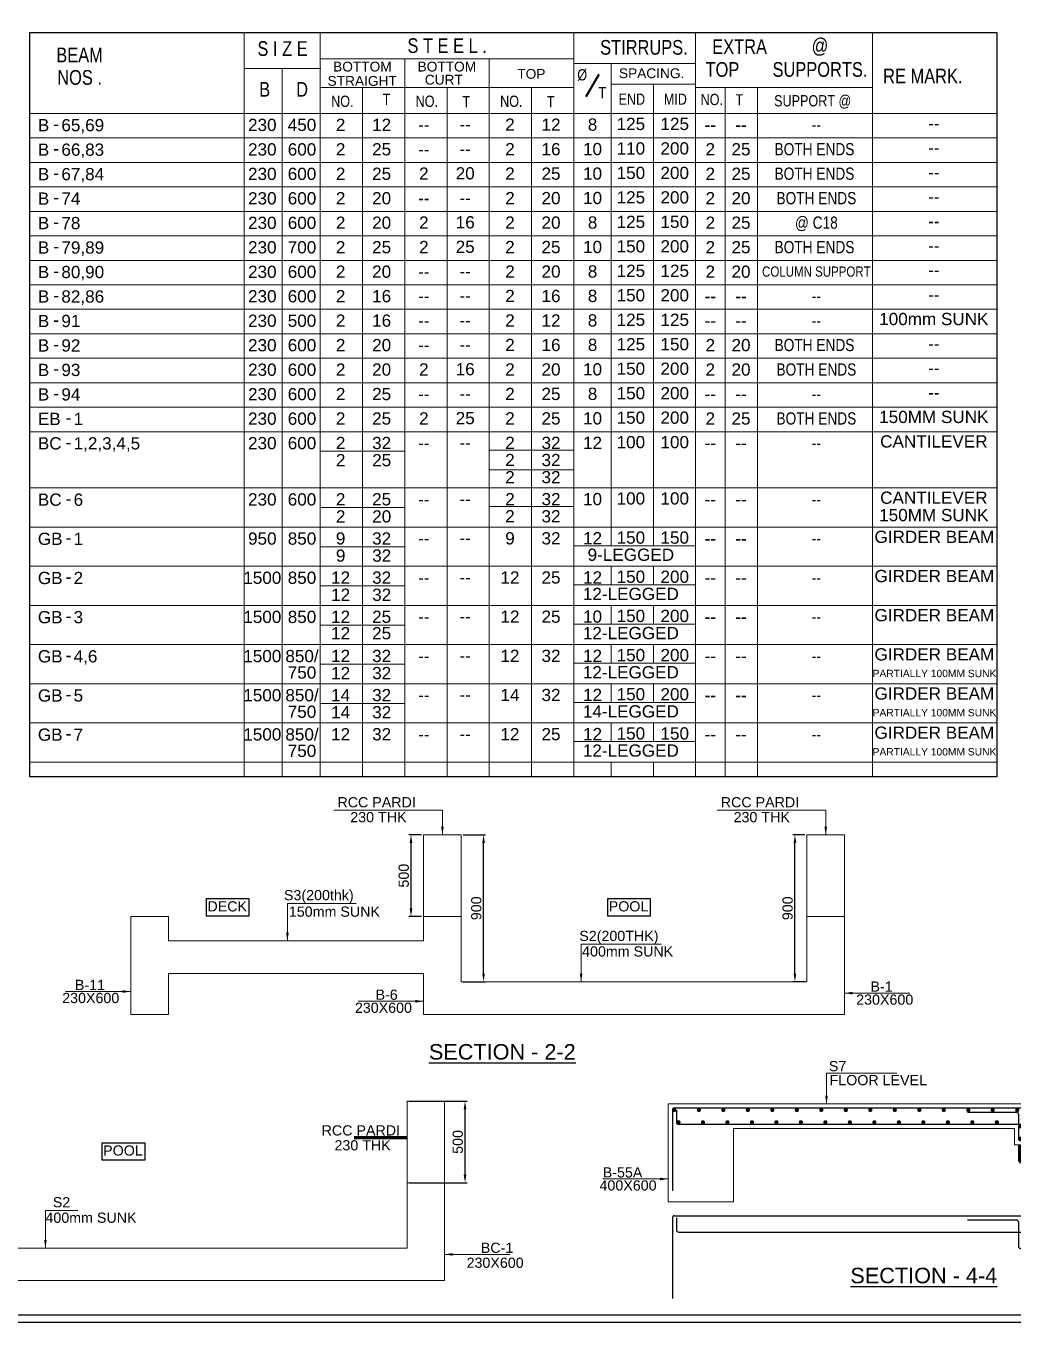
# Model space of a CAD drawing. Header units: millimetres. Extents: x 7675 to 3020127, y -133733 to 101228.
# Drawn here: x 2922494 to 2946679, y 45004 to 76776 of the extents above; entities that cross this region are included whole.
import ezdxf
from ezdxf.enums import TextEntityAlignment as Align

# ---------------------------------------------------------------- set-up
doc = ezdxf.new("R2010")
doc.units = ezdxf.units.MM
doc.header["$LTSCALE"] = 600
doc.linetypes.add('DASHED2', pattern=[0.375, 0.25, -0.125])
doc.layers.add('beam sch. text', color=4, linetype='Continuous')
for name, color, linetype, lineweight in [('CONCRETE', 7, 'Continuous', 20), ('DIM', 8, 'Continuous', 13), ('DONUT', 2, 'Continuous', 20), ('LINE- 1', 7, 'Continuous', 25), ('LINE- 2', 35, 'Continuous', 13), ('MAIN TEXT', 6, 'Continuous', 25), ('REINF', 4, 'Continuous', 30), ('SUNK', 251, 'Continuous', 0), ('TEXT', 255, 'Continuous', 25)]:
    doc.layers.add(name, color=color, linetype=linetype, lineweight=lineweight)
doc.styles.add('ARIAL', font='arial.ttf')
doc.dimstyles.new('SBC 25', dxfattribs={"dimscale": 25, "dimtxt": 2.5, "dimasz": 2, "dimexe": 0.5, "dimexo": 0.5, "dimgap": 0.5, "dimtad": 1, "dimdec": 0, "dimzin": 3, "dimdsep": 46, "dimtxsty": 'ARIAL', "dimcen": 0, "dimdle": 1, "dimclrd": 256, "dimclre": 256, "dimclrt": 7, "dimadec": 0, "dimazin": 0, "dimtfac": 1, "dimtdec": 0, "dimtmove": 0, "dimatfit": 3, "dimfxl": 1, "dimtolj": 1, "dimtzin": 0, "dimlwd": -1, "dimlwe": -1, "dimarcsym": 0})

# ---------------------------------------------------------------- blocks, each defined once
blk = doc.blocks.new('*D25')
at = {"transparency": 16777216}
for p, q in [((768.3, 1388.4), (457.7, 1388.4)), ((470.2, 938.4), (470.2, 1338.4)), ((768.3, 888.4), (457.7, 888.4))]:
    blk.add_line(p, q, dxfattribs=at)
for points in [[(478.6, 1338.4), (461.9, 1338.4), (470.2, 1388.4)], [(461.9, 938.4), (478.6, 938.4), (470.2, 888.4)]]:
    blk.add_solid(points, dxfattribs=at)
at = {"layer": 'Defpoints', "color": 0, "transparency": 16777216}
for p in [(470.2, 1388.4), (780.8, 1388.4), (780.8, 888.4)]:
    blk.add_point(p, dxfattribs=at)
at = {"color": 7, "transparency": 16777216, "insert": (425.8, 1138.4), "char_height": 62.5, "attachment_point": 5, "rotation": 90, "style": 'ARIAL'}
blk.add_mtext('\\A1;500', dxfattribs=at)
blk = doc.blocks.new('*D26')
at = {"transparency": 16777216}
for p, q in [((4368.3, 1388.4), (4295.2, 1388.4)), ((4307.7, 538.4), (4307.7, 1338.4)), ((4368.3, 488.4), (4295.2, 488.4))]:
    blk.add_line(p, q, dxfattribs=at)
for points in [[(4316.1, 1338.4), (4299.4, 1338.4), (4307.7, 1388.4)], [(4299.4, 538.4), (4316.1, 538.4), (4307.7, 488.4)]]:
    blk.add_solid(points, dxfattribs=at)
at = {"layer": 'Defpoints', "color": 0, "transparency": 16777216}
for p in [(4307.7, 1388.4), (4380.8, 1388.4), (4380.8, 488.4)]:
    blk.add_point(p, dxfattribs=at)
at = {"color": 7, "transparency": 16777216, "insert": (4263.3, 938.4), "char_height": 62.5, "attachment_point": 5, "rotation": 90, "style": 'ARIAL'}
blk.add_mtext('\\A1;900', dxfattribs=at)
blk = doc.blocks.new('*D27')
at = {"transparency": 16777216}
for p, q in [((8223.3, 1388.4), (8578.3, 1388.4)), ((8565.8, 938.4), (8565.8, 1338.4)), ((8223.3, 888.4), (8578.3, 888.4))]:
    blk.add_line(p, q, dxfattribs=at)
for points in [[(8574.1, 1338.4), (8557.4, 1338.4), (8565.8, 1388.4)], [(8557.4, 938.4), (8574.1, 938.4), (8565.8, 888.4)]]:
    blk.add_solid(points, dxfattribs=at)
at = {"layer": 'Defpoints', "color": 0, "transparency": 16777216}
for p in [(8210.8, 1388.4), (8565.8, 1388.4), (8210.8, 888.4)]:
    blk.add_point(p, dxfattribs=at)
at = {"color": 7, "transparency": 16777216, "insert": (8521.4, 1138.4), "char_height": 62.5, "attachment_point": 5, "rotation": 90, "style": 'ARIAL'}
blk.add_mtext('\\A1;500', dxfattribs=at)
blk = doc.blocks.new('*D18')
at = {"transparency": 16777216}
for p, q in [((2449.8, 1405.3), (2586.8, 1405.3)), ((2574.3, 555.3), (2574.3, 1355.3)), ((2449.8, 505.3), (2586.8, 505.3))]:
    blk.add_line(p, q, dxfattribs=at)
for points in [[(2582.6, 1355.3), (2565.9, 1355.3), (2574.3, 1405.3)], [(2565.9, 555.3), (2582.6, 555.3), (2574.3, 505.3)]]:
    blk.add_solid(points, dxfattribs=at)
at = {"layer": 'Defpoints', "color": 0, "transparency": 16777216}
for p in [(2437.3, 1405.3), (2574.3, 1405.3), (2437.3, 505.3)]:
    blk.add_point(p, dxfattribs=at)
at = {"color": 7, "transparency": 16777216, "insert": (2529.9, 955.3), "char_height": 62.5, "attachment_point": 5, "rotation": 90, "style": 'ARIAL'}
blk.add_mtext('\\A1;900', dxfattribs=at)
blk = doc.blocks.new('*D19')
at = {"transparency": 16777216}
for p, q in [((2194.8, 1405.3), (2117.5, 1405.3)), ((2130, 955.3), (2130, 1355.3)), ((2194.8, 905.3), (2117.5, 905.3))]:
    blk.add_line(p, q, dxfattribs=at)
for points in [[(2138.3, 1355.3), (2121.6, 1355.3), (2130, 1405.3)], [(2121.6, 955.3), (2138.3, 955.3), (2130, 905.3)]]:
    blk.add_solid(points, dxfattribs=at)
at = {"layer": 'Defpoints', "color": 0, "transparency": 16777216}
for p in [(2130, 1405.3), (2207.3, 1405.3), (2207.3, 905.3)]:
    blk.add_point(p, dxfattribs=at)
at = {"color": 7, "transparency": 16777216, "insert": (2085.5, 1155.3), "char_height": 62.5, "attachment_point": 5, "rotation": 90, "style": 'ARIAL'}
blk.add_mtext('\\A1;500', dxfattribs=at)
blk = doc.blocks.new('*D20')
at = {"transparency": 16777216}
for p, q in [((4542.8, 1405.3), (4468.7, 1405.3)), ((4481.2, 555.3), (4481.2, 1355.3)), ((4542.8, 505.3), (4468.7, 505.3))]:
    blk.add_line(p, q, dxfattribs=at)
for points in [[(4489.6, 1355.3), (4472.9, 1355.3), (4481.2, 1405.3)], [(4472.9, 555.3), (4489.6, 555.3), (4481.2, 505.3)]]:
    blk.add_solid(points, dxfattribs=at)
at = {"layer": 'Defpoints', "color": 0, "transparency": 16777216}
for p in [(4481.2, 1405.3), (4555.3, 1405.3), (4555.3, 505.3)]:
    blk.add_point(p, dxfattribs=at)
at = {"color": 7, "transparency": 16777216, "insert": (4436.8, 955.3), "char_height": 62.5, "attachment_point": 5, "rotation": 90, "style": 'ARIAL'}
blk.add_mtext('\\A1;900', dxfattribs=at)
blk = doc.blocks.new('G$C3D3E721E')
at = {"layer": 'CONCRETE'}
for p, q in [((8210.8, 488.4), (8210.8, 888.4)), ((8440.8, 888.4), (8440.8, 488.4)), ((4610.8, 488.4), (8210.8, 488.4)), ((8440.8, 488.4), (8440.8, 288.4)), ((8440.8, 288.4), (550.8, 288.4))]:
    blk.add_line(p, q, dxfattribs=at)
for points in [[(550.8, 888.4), (780.8, 888.4), (780.8, 1388.4), (550.8, 1388.4)], [(8210.8, 888.4), (8440.8, 888.4), (8440.8, 1388.4), (8210.8, 1388.4)]]:
    blk.add_lwpolyline(points, close=True, dxfattribs=at)
for points in [[(4380.8, 488.4), (4380.8, 1388.4), (4610.8, 1388.4), (4610.8, 488.4)], [(780.8, 488.4), (780.8, 888.4), (550.8, 888.4), (550.8, 288.4)], [(4380.8, 488.4), (780.8, 488.4)]]:
    blk.add_lwpolyline(points, dxfattribs=at)
at = {"layer": 'DONUT', "const_width": 13}
for points in [[(4415.7, 1345.2, 1), (4420.9, 1356.6, 1)], [(4570.7, 1345.2, 1), (4575.9, 1356.6, 1)], [(4415.7, 1195.2, 1), (4420.9, 1206.6, 1)], [(4570.7, 1195.2, 1), (4575.9, 1206.6, 1)], [(4415.7, 1045.2, 1), (4420.9, 1056.6, 1)], [(4570.7, 1045.2, 1), (4575.9, 1056.6, 1)], [(4415.7, 895.2, 1), (4420.9, 906.6, 1)], [(4570.7, 895.2, 1), (4575.9, 906.6, 1)], [(4415.7, 745.2, 1), (4420.9, 756.6, 1)], [(4570.7, 745.2, 1), (4575.9, 756.6, 1)], [(4415.7, 595.2, 1), (4420.9, 606.6, 1)], [(4570.7, 595.2, 1), (4575.9, 606.6, 1)]]:
    blk.add_lwpolyline(points, format="xyb", close=True, dxfattribs=at)
at = {"layer": 'REINF'}
for p, q in [((4405.8, 348.4), (4405.8, 1350.9)), ((4418.3, 1363.4), (4573.3, 1363.4)), ((4585.8, 1350.9), (4585.8, 348.4)), ((4105.8, 348.4), (4405.8, 348.4)), ((4585.8, 348.4), (4885.8, 348.4))]:
    blk.add_line(p, q, dxfattribs=at)
for centre, start, end in [((4418.3, 1350.9), 90, 180), ((4573.3, 1350.9), 0, 90)]:
    blk.add_arc(centre, 12.5, start, end, dxfattribs=at)
at = {"layer": 'TEXT'}
for points in [[(2332.9, 1135.7), (2593.9, 1135.7), (2593.9, 1027.8), (2332.9, 1027.8)], [(6343.2, 1133.7), (6604.1, 1133.7), (6604.1, 1025.9), (6343.2, 1025.9)]]:
    blk.add_lwpolyline(points, close=True, dxfattribs=at)
at = {"layer": 'MAIN TEXT', "style": 'ARIAL'}
blk.add_text('%%USECTION - 1-1', height=95, rotation=0.00358, dxfattribs=at).set_placement((4608, 202.4, 1.1), align=Align.MIDDLE)
at = {"layer": 'TEXT', "style": 'ARIAL'}
for s, p in [('8T@150C\\C', (4745.1, 1302.2)), ('12T@150C\\C', (4702, 1139.4))]:
    blk.add_text(s, height=62.5, dxfattribs=at).set_placement(p)
at = {"layer": 'TEXT', "char_height": 62.5, "style": 'ARIAL'}
for s, insert, width, attachment_point in [('PARDI', (4794, 1679.9, 0), 640.518, 3), ('RCC PARDI', (597, 1616.3), 640.518, 3), ('230 THK', (4858.2, 1594.3, 0), 640.518, 3), ('230 THK', (540, 1525.2), 550.554, 3), ('RCC PARDI', (8167.6, 1240.4), 640.518, 3), ('DECK', (2581.7, 1119.1, 0), 640.518, 3), ('POOL', (6591.9, 1117.2, 0), 640.518, 3), ('230 THK', (8110.6, 1149.2), 550.554, 3), ('S1(200thk)', (2421.7, 800.4, 0), 640.518, 3), ('S2 ', (6147.6, 800.4, 0), 640.518, 3), ('B-54', (329, 720.9, 0), 640.518, 3), ('230X600', (416.3, 640.9, 0), 640.518, 3), ('400mm SUNK ', (2556.8, 705.4, 0), 640.518, 3), ('400mm SUNK', (6553.6, 705.4, 0), 640.518, 3), ('BC-1', (8662.5, 520.9, 0), 640.518, 1), ('230X600', (8575.3, 429.5, 0), 640.518, 1)]:
    blk.add_mtext(s, dxfattribs=dict(at, insert=insert, width=width, attachment_point=attachment_point))
for base, p1, p2, picture, middle in [((470.2, 1388.4), (780.8, 888.4), (780.8, 1388.4), '*D25', (425.8, 1138.4)), ((4307.7, 1388.4), (4380.8, 488.4), (4380.8, 1388.4), '*D26', (4263.3, 938.4)), ((8565.8, 1388.4), (8210.8, 888.4), (8210.8, 1388.4), '*D27', (8521.4, 1138.4))]:
    dim = blk.add_linear_dim(base=base, p1=p1, p2=p2, angle=90, dimstyle='SBC 25')
    dim.commit()
    dim.dimension.update_dxf_attribs({"geometry": picture, "text_midpoint": middle})
at = {"layer": 'DIM'}
for points in [[(4510.8, 1388.4), (4510.8, 1607.6), (4586.8, 1607.6)], [(665.8, 1388.4), (665.8, 1567.3), (618.9, 1567.3)], [(4418.3, 1200.9), (4738.7, 1350.9)], [(4573.3, 1350.9), (4738.7, 1350.9)], [(4405.8, 1118.8), (4645.5, 1182.7)], [(4585.8, 1093.1), (4645.5, 1182.7), (4694.6, 1182.7)], [(1980.8, 488.4), (1980.8, 718.7), (2179.6, 718.7)], [(5995.7, 488.4), (5995.7, 718.7), (6194.5, 718.7)], [(550.8, 489.9), (358.2, 489.9), (358.2, 555.4)], [(8440.8, 449.2), (8841.1, 449.2)]]:
    blk.add_leader(points, dimstyle='SBC 25', dxfattribs=at)
blk.add_leader([(8210.8, 1164.1), (7886.7, 1164.1)], dimstyle='SBC 25', override={"dimscale": 25, "dimtxt": 2.5, "dimasz": 2, "dimgap": 0.5, "dimtad": 1, "dimtxsty": 'ARIAL', "dimclrd": 256, "dimlwd": 65535}, dxfattribs=at)
blk = doc.blocks.new('G$C897AE1F5')
at = {"layer": 'CONCRETE'}
for points in [[(2207.3, 905.3), (2437.3, 905.3), (2437.3, 1405.3), (2207.3, 1405.3)], [(4555.3, 905.3), (4785.3, 905.3), (4785.3, 1405.3), (4555.3, 1405.3)]]:
    blk.add_lwpolyline(points, close=True, dxfattribs=at)
for points in [[(644.3, 755.3), (644.3, 905.3), (414.3, 905.3), (414.3, 305.3), (644.3, 305.3), (644.3, 555.3)], [(2437.3, 505.3), (2437.3, 905.3), (2207.3, 905.3), (2207.3, 755.3)], [(4555.3, 305.3), (4785.3, 305.3), (4785.3, 905.3), (4555.3, 905.3), (4555.3, 505.3)], [(644.3, 755.3), (644.3, 755.3), (2207.3, 755.3)], [(644.3, 555.3), (2207.3, 555.3)], [(2207.3, 555.3), (2207.3, 305.3), (2437.3, 305.3)], [(2437.3, 505.3), (4555.3, 505.3)], [(2437.3, 305.3), (4555.3, 305.3)]]:
    blk.add_lwpolyline(points, dxfattribs=at)
at = {"layer": 'TEXT'}
for points in [[(876.5, 1015.2), (1137.4, 1015.2), (1137.4, 907.3), (876.5, 907.3)], [(3334.8, 1015.2), (3595.7, 1015.2), (3595.7, 907.3), (3334.8, 907.3)]]:
    blk.add_lwpolyline(points, close=True, dxfattribs=at)
at = {"layer": 'MAIN TEXT', "style": 'ARIAL'}
blk.add_text('%%USECTION - 2-2', height=95, rotation=0.00358, dxfattribs=at).set_placement((2689, 75.7, 0.5), align=Align.MIDDLE)
at = {"layer": 'TEXT', "char_height": 62.5, "style": 'ARIAL'}
for s, insert, width, attachment_point in [('RCC PARDI', (2159.4, 1636.4, 0), 640.518, 3), ('RCC PARDI', (4507.4, 1636.4, 0), 640.518, 3), ('230 THK', (2102.4, 1545.3, 0), 550.554, 3), ('230 THK', (4450.4, 1545.3, 0), 550.554, 3), ('S3(200thk) ', (1778.8, 1067.3, 0), 640.518, 3), ('DECK', (1125.3, 998.6, 0), 640.518, 3), ('150mm SUNK', (1939.8, 966.1, 0), 640.518, 3), ('POOL', (3583.5, 998.6, 0), 640.518, 3), ('S2(200THK) ', (3645.7, 817.3, 0), 640.518, 3), ('400mm SUNK ', (3735.6, 722.3, 0), 640.518, 3), ('B-11', (255.5, 516.9, 0), 640.518, 3), ('B-1', (4944, 507, 0), 640.518, 1), ('230X600', (342.8, 436.9, 0), 640.518, 3), ('B-6', (2048.5, 457, 0), 640.518, 3), ('230X600', (4856.7, 427, 0), 640.518, 1), ('230X600', (2135.8, 377, 0), 640.518, 3)]:
    blk.add_mtext(s, dxfattribs=dict(at, insert=insert, width=width, attachment_point=attachment_point))
for base, p1, p2, picture, middle in [((2130, 1405.3), (2207.3, 905.3), (2207.3, 1405.3), '*D19', (2085.5, 1155.3)), ((2574.3, 1405.3), (2437.3, 505.3), (2437.3, 1405.3), '*D18', (2529.9, 955.3)), ((4481.2, 1405.3), (4555.3, 505.3), (4555.3, 1405.3), '*D20', (4436.8, 955.3))]:
    dim = blk.add_linear_dim(base=base, p1=p1, p2=p2, angle=90, dimstyle='SBC 25')
    dim.commit()
    dim.dimension.update_dxf_attribs({"geometry": picture, "text_midpoint": middle})
at = {"layer": 'DIM'}
for points in [[(2322.3, 1405.3), (2322.3, 1557.6), (1656.5, 1557.6)], [(4670.3, 1405.3), (4670.3, 1557.6), (4004.5, 1557.6)], [(1372.7, 755.3), (1372.7, 985.6), (1793.6, 985.6)], [(3171.7, 505.3), (3171.7, 735.6), (3663.4, 735.6)], [(414.3, 445.2), (13.9, 445.2)], [(4785.3, 435.3), (5185.6, 435.3)], [(2207.3, 385.3), (1806.9, 385.3)]]:
    blk.add_leader(points, dimstyle='SBC 25', dxfattribs=at)
blk = doc.blocks.new('G$C3CD9E983')
at = {"layer": 'SUNK'}
h = blk.add_hatch(dxfattribs=at)
h.set_pattern_fill('ANSI31', color=256, scale=500, angle=180)
h.set_pattern_definition([(45, (-631718.97, 65825.414), (-44.194174, 44.194174), [])])
h.paths.add_polyline_path([(2685.8, 600), (4215.8, 600), (4215.8, 500), (2685.8, 500)], is_closed=False)
at = {"layer": 'CONCRETE'}
for p, q in [((415.8, 600), (415.8, 0)), ((415.8, 600), (2685.8, 600)), ((2685.8, 600), (2685.8, 500)), ((4445.8, 600), (4215.8, 600)), ((4215.8, 600), (4215.8, 500)), ((4445.8, 0), (4445.8, 600)), ((2685.8, 500), (4215.8, 500)), ((815.8, 0), (815.8, 450)), ((815.8, 450), (2535.8, 450)), ((2535.8, 450), (2535.8, 350)), ((2535.8, 350), (4215.8, 350)), ((4215.8, 350), (4215.8, 0)), ((415.8, 0), (815.8, 0)), ((4215.8, 0), (4445.8, 0))]:
    blk.add_line(p, q, dxfattribs=at)
at = {"layer": 'CONCRETE', "color": 8, "linetype": 'DASHED2'}
blk.add_line((4215.8, 600), (2685.8, 600), dxfattribs=at)
at = {"layer": 'DONUT', "const_width": 13}
for points in [[(450.7, 556.8, 1), (455.9, 568.2, 1)], [(600.7, 556.8, 1), (605.9, 568.2, 1)], [(750.7, 556.8, 1), (755.9, 568.2, 1)], [(900.7, 556.8, 1), (905.9, 568.2, 1)], [(1050.7, 556.8, 1), (1055.9, 568.2, 1)], [(1200.7, 556.8, 1), (1205.9, 568.2, 1)], [(1350.7, 556.8, 1), (1355.9, 568.2, 1)], [(1500.7, 556.8, 1), (1505.9, 568.2, 1)], [(1650.7, 556.8, 1), (1655.9, 568.2, 1)], [(1800.7, 556.8, 1), (1805.9, 568.2, 1)], [(1950.7, 556.8, 1), (1955.9, 568.2, 1)], [(2100.7, 556.8, 1), (2105.9, 568.2, 1)], [(2250.7, 556.8, 1), (2255.9, 568.2, 1)], [(2400.7, 556.8, 1), (2405.9, 568.2, 1)], [(2550.7, 556.8, 1), (2555.9, 568.2, 1)], [(2645.7, 556.8, 1), (2650.9, 568.2, 1)], [(475.7, 481.8, 1), (480.9, 493.2, 1)], [(625.7, 481.8, 1), (630.9, 493.2, 1)], [(775.7, 481.8, 1), (780.9, 493.2, 1)], [(925.7, 481.8, 1), (930.9, 493.2, 1)], [(1075.7, 481.8, 1), (1080.9, 493.2, 1)], [(1225.7, 481.8, 1), (1230.9, 493.2, 1)], [(1375.7, 481.8, 1), (1380.9, 493.2, 1)], [(1525.7, 481.8, 1), (1530.9, 493.2, 1)], [(1675.7, 481.8, 1), (1680.9, 493.2, 1)], [(1825.7, 481.8, 1), (1830.9, 493.2, 1)], [(1975.7, 481.8, 1), (1980.9, 493.2, 1)], [(2125.7, 481.8, 1), (2130.9, 493.2, 1)], [(2275.7, 481.8, 1), (2280.9, 493.2, 1)], [(2425.7, 481.8, 1), (2430.9, 493.2, 1)], [(2570.7, 456.8, 1), (2575.9, 468.1, 1)], [(2570.7, 381.8, 1), (2575.9, 393.2, 1)], [(2645.7, 406.8, 1), (2650.9, 418.2, 1)], [(2720.7, 468.2, -1), (2725.9, 456.8, -1)], [(2720.7, 381.8, 1), (2725.9, 393.2, 1)], [(2870.7, 468.2, -1), (2875.9, 456.8, -1)], [(2870.7, 381.8, 1), (2875.9, 393.2, 1)], [(3020.7, 468.2, -1), (3025.9, 456.8, -1)], [(3020.7, 381.8, 1), (3025.9, 393.2, 1)], [(3170.7, 468.2, -1), (3175.9, 456.8, -1)], [(3170.7, 381.8, 1), (3175.9, 393.2, 1)], [(3320.7, 468.2, -1), (3325.9, 456.8, -1)], [(3320.7, 381.8, 1), (3325.9, 393.2, 1)], [(3470.7, 468.2, -1), (3475.9, 456.8, -1)], [(3470.7, 381.8, 1), (3475.9, 393.2, 1)], [(3620.7, 468.2, -1), (3625.9, 456.8, -1)], [(3620.7, 381.8, 1), (3625.9, 393.2, 1)], [(3770.7, 468.2, -1), (3775.9, 456.8, -1)], [(3770.7, 381.8, 1), (3775.9, 393.2, 1)], [(3920.7, 468.2, -1), (3925.9, 456.8, -1)], [(3920.7, 381.8, 1), (3925.9, 393.2, 1)], [(4070.7, 468.2, -1), (4075.9, 456.8, -1)], [(4070.7, 381.8, 1), (4075.9, 393.2, 1)]]:
    blk.add_lwpolyline(points, format="xyb", close=True, dxfattribs=at)
at = {"layer": 'REINF'}
for p, q in [((440.8, 562.5), (440.8, 67.2)), ((453.3, 575), (2648.3, 575)), ((465.8, 562.5), (465.8, 487.5)), ((2635.8, 562.5), (2635.8, 487.5)), ((2660.8, 562.5), (2660.8, 412.5)), ((2248.3, 550), (2548.3, 550)), ((2560.8, 537.5), (2560.8, 387.5)), ((478.3, 475), (2623.3, 475)), ((2585.8, 462.5), (2585.8, 400.1)), ((2598.3, 475), (4408.3, 475)), ((2673.3, 400), (2973.3, 400)), ((4395.8, 387.5), (4395.8, 462.5)), ((4420.8, 387.5), (4420.8, 462.5)), ((2573.3, 375), (4383.3, 375)), ((440.8, -98), (440.8, -593.3)), ((453.3, -85.5), (2648.3, -85.5)), ((465.8, -98), (465.8, -173)), ((2248.3, -110.5), (2548.3, -110.5)), ((2560.8, -123), (2560.8, -273)), ((2635.8, -98), (2635.8, -173)), ((2660.8, -98), (2660.8, -248)), ((478.3, -185.5), (2623.3, -185.5)), ((2585.8, -198), (2585.8, -260.5)), ((2598.3, -185.5), (4408.3, -185.5)), ((4395.8, -273), (4395.8, -198)), ((4420.8, -273), (4420.8, -198)), ((2573.3, -285.5), (4383.3, -285.5)), ((2673.3, -260.5), (2973.3, -260.5))]:
    blk.add_line(p, q, dxfattribs=at)
for centre, start, end in [((453.3, 562.5), 90, 180), ((2648.3, 562.5), 0, 90), ((478.3, 487.5), 180, 270), ((2548.3, 537.5), 0, 90), ((2623.3, 487.5), 270, 0), ((2598.3, 462.5), 90, 180), ((2673.3, 412.5), 180, 270), ((4408.3, 462.5), 0, 90), ((2573.3, 387.5), 180, 270), ((4383.3, 387.5), 270, 0), ((453.3, -98), 90, 180), ((2548.3, -123), 0, 90), ((2648.3, -98), 0, 90), ((478.3, -173), 180, 270), ((2598.3, -198), 90, 180), ((2623.3, -173), 270, 0), ((4408.3, -198), 0, 90), ((2573.3, -273), 180, 270), ((2673.3, -248), 180, 270), ((4383.3, -273), 270, 0)]:
    blk.add_arc(centre, 12.5, start, end, dxfattribs=at)
at = {"layer": 'MAIN TEXT', "style": 'ARIAL'}
blk.add_text('%%USECTION - 4-4', height=95, rotation=0.00358, dxfattribs=at).set_placement((1980.9, -451.7, 0.5), align=Align.MIDDLE)
at = {"layer": 'TEXT', "style": 'ARIAL'}
blk.add_text('10T @150 c/c', height=62.5, dxfattribs=at).set_placement((2735, 720.8))
at = {"layer": 'TEXT', "char_height": 62.5, "width": 640.518, "style": 'ARIAL'}
for s, insert, attachment_point in [('(TOP EXTRA BAR IN TOILET SUNK) ', (3216, 1091.7), 3), ('S7', (1506.2, 862.9), 3), ('FLOOR LEVEL', (2000.5, 777.2), 3), ('100mm SUNK', (3517.7, 783.5), 1), ('SLAB ', (2850.7, 307.7), 3), ('B-55A', (257.1, 211.6, 0), 3), ('FOLD ', (2850.7, 234), 3), ('S7', (3521.4, 218.1), 3), ('B-57', (4603.5, 211.6, 0), 1), ('400X600', (344.3, 131.7, 0), 3), ('200 THK ', (2945.4, 152.2), 3), ('230X600', (4516.2, 131.7, 0), 1)]:
    blk.add_mtext(s, dxfattribs=dict(at, insert=insert, attachment_point=attachment_point))
at = {"layer": 'DIM'}
for points in [[(1384.9, 600), (1384.9, 789.3), (1815.3, 789.3)], [(3406.3, 600), (3406.3, 761.7), (3497.1, 761.7)], [(2873.3, 462.5), (2873.3, 697.9)], [(2982.2, 475), (2873.3, 697.9)], [(415.8, 140), (15.5, 140)], [(4445.8, 140), (4845.1, 140)]]:
    blk.add_leader(points, dimstyle='SBC 25', dxfattribs=at)
for points in [[(2567.6, 350), (2567.6, 246.4), (2623.7, 246.4)], [(3337.2, 350), (3337.2, 181.8), (3424.4, 181.8)]]:
    blk.add_leader(points, dimstyle='SBC 25', override={"dimscale": 25, "dimtxt": 2.5, "dimasz": 2, "dimgap": 0.5, "dimtad": 1, "dimtxsty": 'ARIAL', "dimclrd": 256, "dimlwd": 65535}, dxfattribs=at)

msp = doc.modelspace()

# ---------------------------------------------------------------- linework, layer by layer
at = {"color": 5}
msp.add_lwpolyline([(2974419, 45004), (2974419, 98635), (2898307, 98635), (2898307, 45004)], close=True, dxfattribs=at)
at = {"color": 6}
msp.add_lwpolyline([(2974239, 45184), (2974239, 98455), (2898487, 98455), (2898487, 45184)], close=True, dxfattribs=at)
at = {"layer": 'LINE- 1', "lineweight": 40}
msp.add_line((2936527, 75588), (2936211, 75039), dxfattribs=at)
at = {"layer": 'LINE- 1'}
msp.add_lwpolyline([(2922592, 76616), (2946280, 76616), (2946280, 58369), (2922592, 58369)], close=True, dxfattribs=at)
at = {"layer": 'LINE- 2'}
for p, q in [((2927843, 58369), (2927843, 76616)), ((2929706, 58369), (2929706, 76616)), ((2935916, 58369), (2935916, 76616)), ((2938900, 58369), (2938900, 76616)), ((2943236, 58369), (2943236, 76616)), ((2929720, 75967), (2935916, 75967)), ((2931776, 58369), (2931776, 75967)), ((2933846, 58369), (2933846, 75967)), ((2927831, 75734), (2929720, 75734)), ((2928774, 58369), (2928774, 75734)), ((2935916, 75854), (2938900, 75854)), ((2936836, 66474), (2936836, 75854)), ((2936836, 75351), (2938900, 75351)), ((2936836, 64034), (2936836, 75351)), ((2937868, 64034), (2937868, 75351)), ((2937868, 66474), (2937868, 75351)), ((2929720, 75265), (2935916, 75265)), ((2930741, 58369), (2930741, 75265)), ((2932811, 58369), (2932811, 75265)), ((2934881, 58369), (2934881, 75265)), ((2938900, 75265), (2943236, 75265)), ((2939624, 58369), (2939624, 75265)), ((2940417, 58369), (2940417, 75265)), ((2946280, 74630), (2922592, 74630)), ((2946280, 74030), (2922592, 74030)), ((2946280, 73430), (2922592, 73430)), ((2946280, 72830), (2922592, 72830)), ((2946280, 72230), (2922592, 72230)), ((2946280, 71630), (2922592, 71630)), ((2946280, 71030), (2922592, 71030)), ((2946280, 70430), (2922592, 70430)), ((2946280, 69830), (2922592, 69830)), ((2946280, 69230), (2922592, 69230)), ((2946280, 68630), (2922592, 68630)), ((2946280, 68030), (2922592, 68030)), ((2946280, 67430), (2922592, 67430)), ((2946280, 66830), (2922592, 66830)), ((2929706, 66350), (2931779, 66350)), ((2933846, 66374), (2935916, 66374)), ((2933846, 65894), (2935916, 65894)), ((2946280, 65450), (2922592, 65450)), ((2929706, 64970), (2931779, 64970)), ((2933846, 64994), (2935916, 64994)), ((2946280, 64490), (2922592, 64490)), ((2929706, 64010), (2931779, 64010)), ((2935916, 64034), (2938900, 64034)), ((2946280, 63530), (2922592, 63530)), ((2936836, 63074), (2936836, 63530)), ((2937868, 63074), (2937868, 63530)), ((2929706, 63050), (2931779, 63050)), ((2935916, 63074), (2938900, 63074)), ((2946280, 62570), (2922592, 62570)), ((2936836, 62114), (2936836, 62570)), ((2937868, 62114), (2937868, 62570)), ((2929706, 62090), (2931779, 62090)), ((2935916, 62114), (2938900, 62114)), ((2946280, 61610), (2922592, 61610)), ((2936836, 61154), (2936836, 61610)), ((2937868, 61154), (2937868, 61610)), ((2929706, 61130), (2931779, 61130)), ((2935916, 61154), (2938900, 61154)), ((2946280, 60650), (2922592, 60650)), ((2936836, 60194), (2936836, 60650)), ((2937868, 60194), (2937868, 60650)), ((2929706, 60170), (2931779, 60170)), ((2935916, 60194), (2938900, 60194)), ((2946280, 59690), (2922592, 59690)), ((2936836, 59234), (2936836, 59690)), ((2937868, 59234), (2937868, 59690)), ((2935916, 59234), (2938900, 59234)), ((2946280, 58730), (2922592, 58730)), ((2936836, 58369), (2936836, 58730)), ((2937868, 58369), (2937868, 58730))]:
    msp.add_line(p, q, dxfattribs=at)

# ---------------------------------------------------------------- block references
at = {"xscale": 4, "yscale": 4, "zscale": 4}
for name, p in [('G$C897AE1F5', (2923409, 51326, 0)), ('G$C3CD9E983', (2936568, 47952)), ('G$C3D3E721E', (2898989, 44866))]:
    msp.add_blockref(name, p, dxfattribs=at)

# ---------------------------------------------------------------- texts
at = {"layer": 'beam sch. text', "style": 'ARIAL'}
for s, p in [('B', (2922786, 74344)), ('-', (2923166, 74373)), ('65,69', (2923362, 74344)), ('B', (2922786, 73744)), ('-', (2923166, 73773)), ('66,83', (2923362, 73744)), ('B', (2922786, 73144)), ('-', (2923166, 73173)), ('67,84', (2923362, 73144)), ('B', (2922786, 72544)), ('-', (2923166, 72573)), ('74', (2923362, 72544)), ('B', (2922786, 71944)), ('-', (2923166, 71973)), ('78', (2923362, 71944)), ('B', (2922786, 71344)), ('79,89', (2923362, 71344)), ('-', (2923166, 71373)), ('B', (2922786, 70744)), ('80,90', (2923362, 70744)), ('-', (2923166, 70773)), ('B', (2922786, 70144)), ('82,86', (2923362, 70144)), ('-', (2923166, 70173)), ('B', (2922786, 69544)), ('91', (2923362, 69544)), ('-', (2923166, 69573)), ('B', (2922786, 68944)), ('-', (2923166, 68973)), ('92', (2923362, 68944)), ('B', (2922786, 68344)), ('-', (2923166, 68373)), ('93', (2923362, 68344)), ('B', (2922786, 67744)), ('-', (2923166, 67773)), ('94', (2923362, 67744)), ('EB', (2922786, 67144)), ('-', (2923466, 67173)), ('1', (2923662, 67144)), ('BC', (2922786, 66544)), ('-', (2923466, 66573)), ('1,2,3,4,5', (2923662, 66544)), ('BC', (2922786, 65164)), ('-', (2923466, 65193)), ('6', (2923662, 65164)), ('GB', (2922786, 64204)), ('-', (2923466, 64233)), ('1', (2923662, 64204)), ('GB', (2922786, 63244)), ('-', (2923466, 63273)), ('2', (2923662, 63244)), ('GB', (2922786, 62284)), ('-', (2923466, 62313)), ('3', (2923662, 62284)), ('GB', (2922786, 61324)), ('-', (2923466, 61353)), ('4,6', (2923662, 61324)), ('GB', (2922786, 60364)), ('-', (2923466, 60393)), ('5', (2923662, 60364)), ('GB', (2922786, 59404)), ('-', (2923466, 59433)), ('7', (2923662, 59404))]:
    msp.add_text(s, height=300, rotation=0.0036, dxfattribs=at).set_placement(p, align=Align.MIDDLE_LEFT)
for s, height, p in [('230', 300, (2928285, 74350)), ('450', 300, (2929258, 74350)), ('2', 300, (2930204, 74353)), ('12', 300, (2931209, 74353)), ('2', 300, (2934353, 74356)), ('12', 300, (2935359, 74356)), ('8', 300, (2936376, 74358)), ('125', 300, (2937315, 74374)), ('125', 300, (2938390, 74374)), ('--', 300, (2944738, 74392)), ('--', 300, (2932243, 74356)), ('--', 300, (2933256, 74363)), ('--', 300, (2939262, 74353)), ('--', 300, (2940014, 74353)), ('230', 300, (2928285, 73750)), ('600', 300, (2929258, 73750)), ('2', 300, (2930204, 73753)), ('25', 300, (2931209, 73753)), ('--', 300, (2932243, 73756)), ('--', 300, (2933256, 73763)), ('2', 300, (2934353, 73756)), ('16', 300, (2935359, 73756)), ('10', 300, (2936376, 73758)), ('110', 300, (2937315, 73774)), ('200', 300, (2938390, 73774)), ('2', 300, (2939262, 73753)), ('25', 300, (2940014, 73753)), ('--', 300, (2944738, 73792)), ('230', 300, (2928285, 73150)), ('600', 300, (2929258, 73150)), ('2', 300, (2930204, 73153)), ('25', 300, (2931209, 73153)), ('2', 300, (2932243, 73156)), ('20', 300, (2933256, 73163)), ('2', 300, (2934353, 73156)), ('25', 300, (2935359, 73156)), ('10', 300, (2936376, 73158)), ('150', 300, (2937315, 73174)), ('200', 300, (2938390, 73174)), ('2', 300, (2939262, 73153)), ('25', 300, (2940014, 73153)), ('--', 300, (2944738, 73192)), ('230', 300, (2928285, 72550)), ('600', 300, (2929258, 72550)), ('2', 300, (2930204, 72553)), ('20', 300, (2931209, 72553)), ('--', 300, (2932243, 72556)), ('--', 300, (2933256, 72563)), ('2', 300, (2934353, 72556)), ('20', 300, (2935359, 72556)), ('10', 300, (2936376, 72558)), ('125', 300, (2937315, 72574)), ('200', 300, (2938390, 72574)), ('2', 300, (2939262, 72553)), ('20', 300, (2940014, 72553)), ('--', 300, (2944738, 72592)), ('125', 300, (2937315, 71974)), ('150', 300, (2938390, 71974)), ('230', 300, (2928285, 71950)), ('600', 300, (2929258, 71950)), ('2', 300, (2930204, 71953)), ('20', 300, (2931209, 71953)), ('2', 300, (2932243, 71956)), ('16', 300, (2933256, 71963)), ('2', 300, (2934353, 71956)), ('20', 300, (2935359, 71956)), ('8', 300, (2936376, 71958)), ('2', 300, (2939262, 71953)), ('25', 300, (2940014, 71953)), ('--', 300, (2944738, 71992)), ('230', 300, (2928285, 71350)), ('700', 300, (2929258, 71350)), ('2', 300, (2930204, 71353)), ('25', 300, (2931209, 71353)), ('2', 300, (2932243, 71356)), ('25', 300, (2933256, 71363)), ('2', 300, (2934353, 71356)), ('25', 300, (2935359, 71356)), ('10', 300, (2936376, 71358)), ('150', 300, (2937315, 71374)), ('200', 300, (2938390, 71374)), ('2', 300, (2939262, 71353)), ('25', 300, (2940014, 71353)), ('--', 300, (2944738, 71392)), ('230', 300, (2928285, 70750)), ('600', 300, (2929258, 70750)), ('2', 300, (2930204, 70753)), ('20', 300, (2931209, 70753)), ('2', 300, (2934353, 70756)), ('20', 300, (2935359, 70756)), ('8', 300, (2936376, 70758)), ('125', 300, (2937315, 70774)), ('125', 300, (2938390, 70774)), ('2', 300, (2939262, 70753)), ('20', 300, (2940014, 70753)), ('--', 300, (2932243, 70756)), ('--', 300, (2933256, 70763)), ('--', 300, (2944738, 70792)), ('230', 300, (2928285, 70150)), ('600', 300, (2929258, 70150)), ('2', 300, (2930204, 70153)), ('16', 300, (2931209, 70153)), ('2', 300, (2934353, 70156)), ('16', 300, (2935359, 70156)), ('8', 300, (2936376, 70158)), ('150', 300, (2937315, 70174)), ('200', 300, (2938390, 70174)), ('--', 300, (2932243, 70156)), ('--', 300, (2933256, 70163)), ('--', 300, (2939262, 70153)), ('--', 300, (2940014, 70153)), ('--', 300, (2944738, 70192)), ('230', 300, (2928285, 69550)), ('500', 300, (2929258, 69550)), ('2', 300, (2930204, 69553)), ('16', 300, (2931209, 69553)), ('2', 300, (2934353, 69556)), ('12', 300, (2935359, 69556)), ('8', 300, (2936376, 69558)), ('125', 300, (2937315, 69574)), ('125', 300, (2938390, 69574)), ('100mm SUNK', 300, (2944738, 69592)), ('--', 300, (2932243, 69556)), ('--', 300, (2933256, 69563)), ('--', 300, (2939262, 69553)), ('--', 300, (2940014, 69553)), ('230', 300, (2928285, 68950)), ('600', 300, (2929258, 68950)), ('2', 300, (2930204, 68953)), ('20', 300, (2931209, 68953)), ('--', 300, (2933256, 68963)), ('2', 300, (2934353, 68956)), ('16', 300, (2935359, 68956)), ('8', 300, (2936376, 68958)), ('125', 300, (2937315, 68974)), ('150', 300, (2938390, 68974)), ('2', 300, (2939262, 68953)), ('20', 300, (2940014, 68953)), ('--', 300, (2944738, 68992)), ('--', 300, (2932243, 68956)), ('230', 300, (2928285, 68350)), ('600', 300, (2929258, 68350)), ('2', 300, (2930204, 68353)), ('20', 300, (2931209, 68353)), ('2', 300, (2932243, 68356)), ('16', 300, (2933256, 68363)), ('2', 300, (2934353, 68356)), ('20', 300, (2935359, 68356)), ('10', 300, (2936376, 68358)), ('150', 300, (2937315, 68374)), ('200', 300, (2938390, 68374)), ('2', 300, (2939262, 68353)), ('20', 300, (2940014, 68353)), ('--', 300, (2944738, 68392)), ('230', 300, (2928285, 67750)), ('600', 300, (2929258, 67750)), ('2', 300, (2930204, 67753)), ('25', 300, (2931209, 67753)), ('--', 300, (2932243, 67756)), ('--', 300, (2933256, 67763)), ('2', 300, (2934353, 67756)), ('25', 300, (2935359, 67756)), ('8', 300, (2936376, 67758)), ('150', 300, (2937315, 67774)), ('200', 300, (2938390, 67774)), ('--', 300, (2939262, 67753)), ('--', 300, (2940014, 67753)), ('--', 300, (2944738, 67792)), ('230', 300, (2928285, 67150)), ('600', 300, (2929258, 67150)), ('2', 300, (2930204, 67153)), ('25', 300, (2931209, 67153)), ('2', 300, (2932243, 67156)), ('25', 300, (2933256, 67163)), ('2', 300, (2934353, 67156)), ('25', 300, (2935359, 67156)), ('10', 300, (2936376, 67158)), ('150', 300, (2937315, 67174)), ('200', 300, (2938390, 67174)), ('2', 300, (2939262, 67153)), ('25', 300, (2940014, 67153)), ('150MM SUNK', 300, (2944738, 67192)), ('100', 300, (2937315, 66574)), ('100', 300, (2938390, 66574)), ('CANTILEVER', 300, (2944738, 66592)), ('230', 300, (2928285, 66550)), ('600', 300, (2929258, 66550)), ('2', 300, (2930204, 66553)), ('32', 300, (2931209, 66553)), ('--', 300, (2932243, 66556)), ('--', 300, (2933256, 66563)), ('2', 300, (2934353, 66556)), ('32', 300, (2935359, 66556)), ('12', 300, (2936376, 66558)), ('--', 300, (2939262, 66553)), ('--', 300, (2940014, 66553)), ('2', 300, (2930205, 66133)), ('25', 300, (2931211, 66133)), ('2', 300, (2934353, 66136)), ('32', 300, (2935359, 66136)), ('2', 300, (2934353, 65716)), ('32', 300, (2935359, 65716)), ('230', 300, (2928285, 65170)), ('600', 300, (2929258, 65170)), ('2', 300, (2930204, 65173)), ('25', 300, (2931209, 65173)), ('--', 300, (2932243, 65176)), ('--', 300, (2933256, 65183)), ('2', 300, (2934353, 65176)), ('32', 300, (2935359, 65176)), ('10', 300, (2936376, 65178)), ('100', 300, (2937315, 65194)), ('100', 300, (2938390, 65194)), ('--', 300, (2939262, 65173)), ('--', 300, (2940014, 65173)), ('CANTILEVER', 300, (2944738, 65212)), ('2', 300, (2930205, 64753)), ('20', 300, (2931211, 64753)), ('2', 300, (2934353, 64756)), ('32', 300, (2935359, 64756)), ('150MM SUNK', 300, (2944738, 64786)), ('950', 300, (2928285, 64210)), ('850', 300, (2929258, 64210)), ('9', 300, (2930204, 64213)), ('32', 300, (2931209, 64213)), ('--', 300, (2932243, 64216)), ('--', 300, (2933256, 64223)), ('9', 300, (2934353, 64216)), ('32', 300, (2935359, 64216)), ('12', 300, (2936376, 64218)), ('150', 300, (2937315, 64234)), ('150', 300, (2938390, 64234)), ('--', 300, (2939262, 64213)), ('--', 300, (2940014, 64213)), ('GIRDER BEAM', 300, (2944751, 64252)), ('9', 300, (2930205, 63793)), ('32', 300, (2931211, 63793)), ('9-LEGGED', 300, (2937315, 63814)), ('1500', 300, (2928285, 63250)), ('850', 300, (2929258, 63250)), ('12', 300, (2930204, 63253)), ('32', 300, (2931209, 63253)), ('--', 300, (2932243, 63256)), ('--', 300, (2933256, 63263)), ('12', 300, (2934353, 63256)), ('25', 300, (2935359, 63256)), ('12', 300, (2936376, 63258)), ('150', 300, (2937315, 63274)), ('200', 300, (2938390, 63274)), ('--', 300, (2939262, 63253)), ('--', 300, (2940014, 63253)), ('GIRDER BEAM', 300, (2944751, 63292)), ('12', 300, (2930205, 62833)), ('32', 300, (2931211, 62833)), ('12-LEGGED', 300, (2937315, 62854)), ('1500', 300, (2928285, 62290)), ('850', 300, (2929258, 62290)), ('12', 300, (2930204, 62293)), ('25', 300, (2931209, 62293)), ('--', 300, (2932243, 62296)), ('--', 300, (2933256, 62303)), ('12', 300, (2934353, 62296)), ('25', 300, (2935359, 62296)), ('10', 300, (2936376, 62298)), ('150', 300, (2937315, 62314)), ('200', 300, (2938390, 62314)), ('--', 300, (2939262, 62293)), ('--', 300, (2940014, 62293)), ('GIRDER BEAM', 300, (2944751, 62332)), ('12', 300, (2930204, 61890)), ('25', 300, (2931209, 61890)), ('12-LEGGED', 300, (2937315, 61894)), ('1500', 300, (2928285, 61330)), ('850/', 300, (2929258, 61330)), ('12', 300, (2930204, 61333)), ('32', 300, (2931209, 61333)), ('--', 300, (2933256, 61343)), ('12', 300, (2934353, 61336)), ('32', 300, (2935359, 61336)), ('12', 300, (2936376, 61338)), ('150', 300, (2937315, 61354)), ('200', 300, (2938390, 61354)), ('GIRDER BEAM', 300, (2944751, 61372)), ('750', 300, (2929258, 60926)), ('12', 300, (2930205, 60913)), ('32', 300, (2931211, 60913)), ('--', 300, (2932243, 61336)), ('12-LEGGED', 300, (2937315, 60934)), ('--', 300, (2939262, 61333)), ('--', 300, (2940014, 61333)), ('PARTIALLY 100MM SUNK', 180, (2944754, 60903)), ('1500', 300, (2928285, 60370)), ('850/', 300, (2929258, 60370)), ('14', 300, (2930204, 60373)), ('32', 300, (2931209, 60373)), ('14', 300, (2934353, 60376)), ('32', 300, (2935359, 60376)), ('12', 300, (2936376, 60378)), ('150', 300, (2937315, 60394)), ('200', 300, (2938390, 60394)), ('GIRDER BEAM', 300, (2944751, 60412)), ('750', 300, (2929258, 59966)), ('14', 300, (2930205, 59953)), ('32', 300, (2931211, 59953)), ('--', 300, (2932243, 60376)), ('--', 300, (2933256, 60383)), ('14-LEGGED', 300, (2937315, 59974)), ('--', 300, (2939262, 60373)), ('--', 300, (2940014, 60373)), ('PARTIALLY 100MM SUNK', 180, (2944754, 59943)), ('1500', 300, (2928285, 59410)), ('850/', 300, (2929258, 59410)), ('12', 300, (2930204, 59413)), ('32', 300, (2931209, 59413)), ('12', 300, (2934353, 59416)), ('25', 300, (2935359, 59416)), ('12', 300, (2936376, 59418)), ('150', 300, (2937315, 59434)), ('150', 300, (2938390, 59434)), ('GIRDER BEAM', 300, (2944751, 59452)), ('750', 300, (2929258, 59006)), ('--', 300, (2932243, 59416)), ('--', 300, (2933256, 59423)), ('12-LEGGED', 300, (2937315, 59014)), ('--', 300, (2939262, 59413)), ('--', 300, (2940014, 59413)), ('PARTIALLY 100MM SUNK', 180, (2944754, 58983))]:
    msp.add_text(s, height=height, rotation=0.0036, dxfattribs=at).set_placement(p, align=Align.MIDDLE_CENTER)
at = {"layer": 'beam sch. text', "style": 'ARIAL', "width": 0.8}
for s, height, p in [('--', 300, (2941860, 74355)), ('BOTH ENDS ', 300, (2941860, 73755)), ('BOTH ENDS ', 300, (2941860, 73155)), ('BOTH ENDS', 300, (2941860, 72555)), ('@ C18', 300, (2941860, 71955)), ('BOTH ENDS ', 300, (2941860, 71355)), ('COLUMN SUPPORT', 252, (2941860, 70755)), ('--', 300, (2941860, 70155)), ('--', 300, (2941860, 69555)), ('BOTH ENDS ', 300, (2941860, 68955)), ('BOTH ENDS', 300, (2941860, 68355)), ('--', 300, (2941860, 67755)), ('BOTH ENDS', 300, (2941860, 67155)), ('--', 300, (2941860, 66555)), ('--', 300, (2941860, 65175)), ('--', 300, (2941860, 64215)), ('--', 300, (2941860, 63255)), ('--', 300, (2941860, 62295)), ('--', 300, (2941860, 61335)), ('--', 300, (2941860, 60375)), ('--', 300, (2941860, 59415))]:
    msp.add_text(s, height=height, rotation=0.0036, dxfattribs=at).set_placement(p, align=Align.MIDDLE_CENTER)
at = {"layer": 'MAIN TEXT', "style": 'ARIAL', "width": 0.8}
for s, height, p in [('S I Z E ', 360, (2928837, 76222)), ('S T E E L .', 360, (2932814, 76294)), ('STIRRUPS.', 360, (2937635, 76251)), ('EXTRA', 360, (2939979, 76269)), ('@', 360, (2941948, 76269)), ('BEAM', 360, (2923808, 76066)), ('NOS .', 360, (2923808, 75514)), ('%%C', 276, (2936123, 75579)), ('TOP', 360, (2939558, 75709)), ('SUPPORTS.', 360, (2941948, 75709)), ('RE MARK.', 360, (2944468, 75548)), ('B', 360, (2928343, 75222)), ('D', 360, (2929260, 75222)), ('NO.', 276, (2930246, 74930)), ('T', 276, (2931327, 74976)), ('NO.', 276, (2932316, 74930)), ('T', 276, (2933282, 74922)), ('NO.', 276, (2934386, 74930)), ('T', 276, (2935352, 74922)), ('T', 276, (2936616, 75139)), ('END', 276, (2937337, 74981)), ('MID', 276, (2938405, 74981)), ('NO.', 276, (2939298, 74973)), ('SUPPORT @', 276, (2941770, 74921))]:
    msp.add_text(s, height=height, rotation=0.0036, dxfattribs=at).set_placement(p, align=Align.MIDDLE)
at = {"layer": 'MAIN TEXT', "style": 'ARIAL'}
for s, p in [('BOTTOM', (2930737, 75779)), ('BOTTOM', (2932807, 75779)), ('TOP', (2934877, 75601)), ('SPACING.', (2937824, 75616)), ('STRAIGHT', (2930732, 75428)), ('CURT', (2932732, 75458))]:
    msp.add_text(s, height=240, rotation=0.0036, dxfattribs=at).set_placement(p, align=Align.MIDDLE)
at = {"layer": 'MAIN TEXT', "style": 'ARIAL', "width": 0.8}
msp.add_text('T', height=276, rotation=0.0036, dxfattribs=at).set_placement((2939880, 74964), align=Align.MIDDLE_LEFT)

doc.saveas('drawing.dxf')
